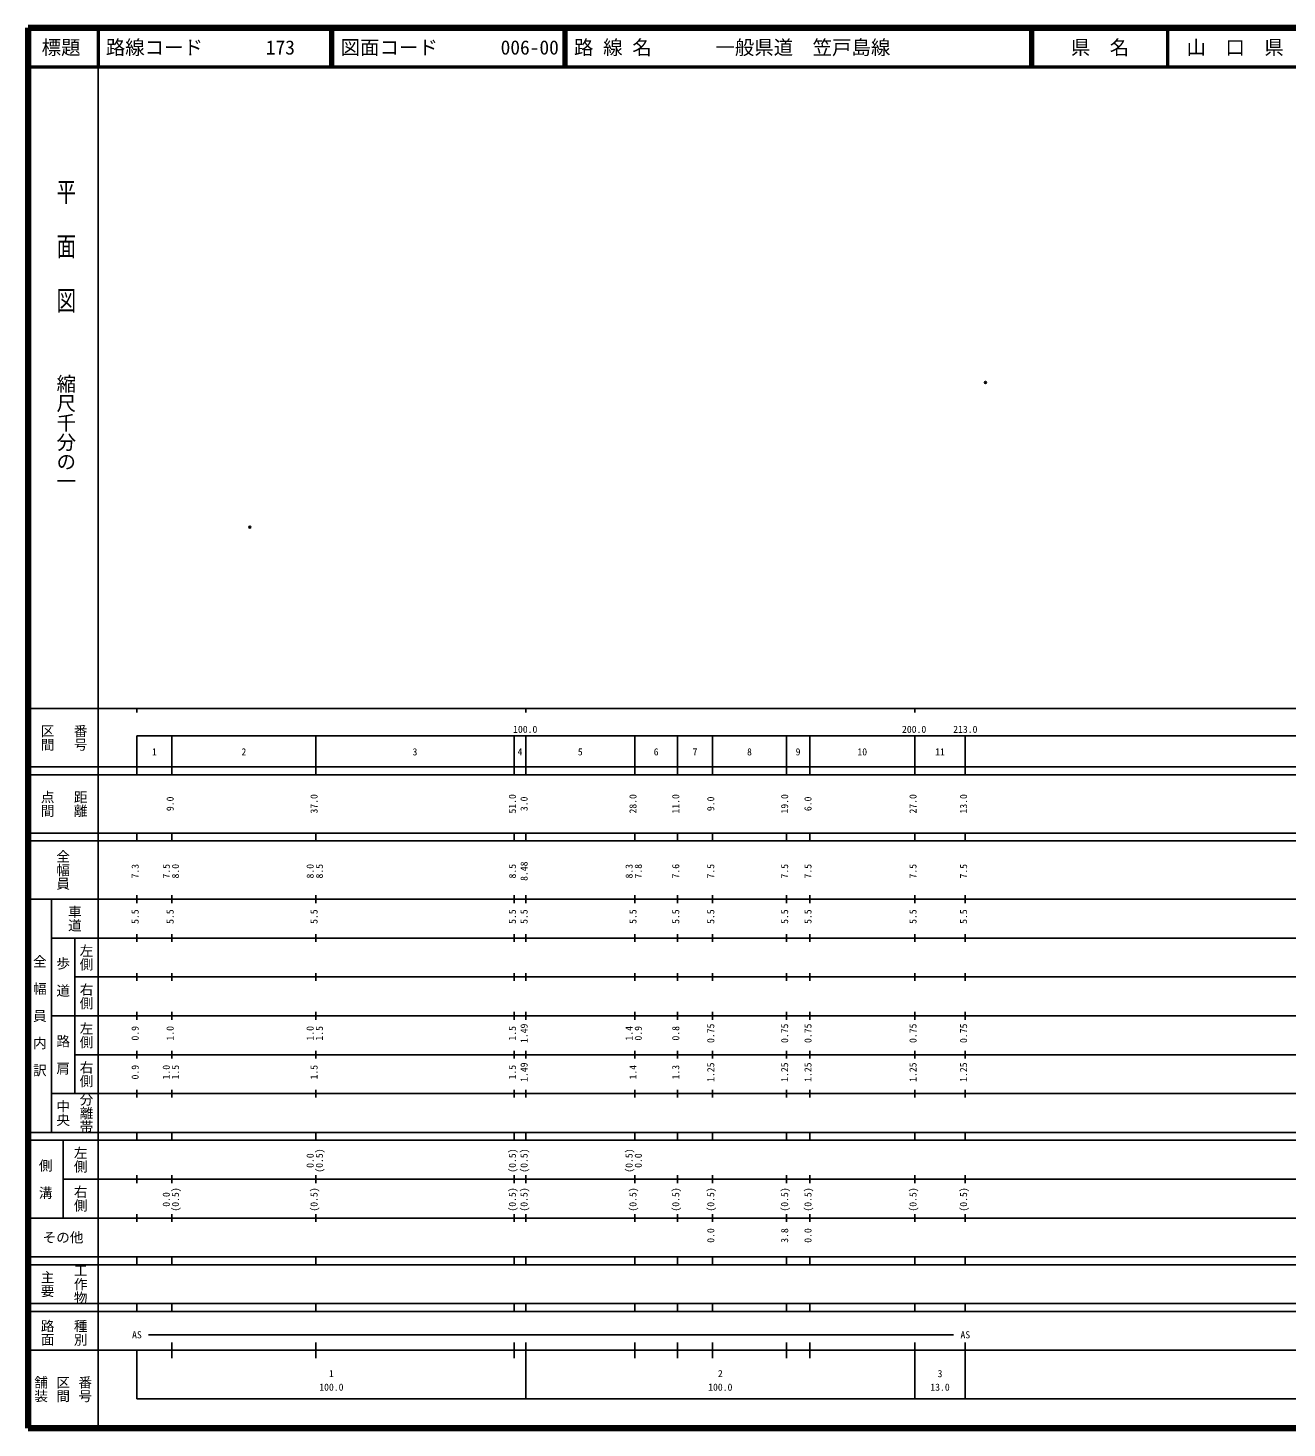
# Model space of a CAD drawing. Units: millimetres on the paper. Extents: x 40 to 680, y 20 to 380.
# Drawn here: x 40 to 363.7, y 20 to 380 of the extents above; entities that cross this region are included whole.
import ezdxf
from ezdxf.enums import TextEntityAlignment as Align

# ---------------------------------------------------------------- set-up
doc = ezdxf.new("R2010")
doc.units = ezdxf.units.MM
doc.header["$PDMODE"] = 32
doc.header["$PDSIZE"] = 0.5
doc.layers.add('M-OTRS', color=6, linetype='Continuous')
doc.layers.add('M-TTL-TXT', color=7, linetype='Continuous')
for name, color, linetype, lineweight in [('M-TTL', 2, 'Continuous', 140), ('M-TTL-BAND', 7, 'Continuous', 25), ('M-TTL-LINE', 7, 'Continuous', 50)]:
    doc.layers.add(name, color=color, linetype=linetype, lineweight=lineweight)
doc.styles.add('@ＭＳ ゴシック', font='')
doc.styles.add('ＭＳ ゴシック', font='')
doc.styles.get('@ＭＳ ゴシック').set_extended_font_data('@MS Gothic')
doc.styles.get('ＭＳ ゴシック').set_extended_font_data('MS Gothic')

msp = doc.modelspace()

# ---------------------------------------------------------------- linework, layer by layer
at = {"layer": 'M-OTRS'}
for p in [(286.168, 288.856), (97.01, 251.67)]:
    msp.add_point(p, dxfattribs=at)
at = {"layer": 'M-TTL'}
for p, q in [((40, 380), (40, 20)), ((680, 380), (40, 380)), ((40, 20), (680, 20))]:
    msp.add_line(p, q, dxfattribs=at)
at = {"layer": 'M-TTL-BAND'}
for p, q in [((58, 370), (58, 20)), ((40, 205), (579, 205)), ((68, 205), (68, 204)), ((168, 205), (168, 204)), ((268, 205), (268, 204)), ((68, 198), (579, 198)), ((68, 198), (68, 188)), ((77, 188), (77, 198)), ((114, 188), (114, 198)), ((165, 188), (165, 198)), ((168, 188), (168, 198)), ((196, 188), (196, 198)), ((207, 188), (207, 198)), ((216, 188), (216, 198)), ((235, 188), (235, 198)), ((241, 188), (241, 198)), ((268, 188), (268, 198)), ((281, 188), (281, 198)), ((40, 190), (579, 190)), ((40, 188), (579, 188)), ((40, 173), (579, 173)), ((68, 171), (68, 173)), ((77, 171), (77, 173)), ((114, 171), (114, 173)), ((165, 171), (165, 173)), ((168, 171), (168, 173)), ((196, 171), (196, 173)), ((207, 171), (207, 173)), ((216, 171), (216, 173)), ((235, 171), (235, 173)), ((241, 171), (241, 173)), ((268, 171), (268, 173)), ((281, 171), (281, 173)), ((40, 171), (579, 171)), ((40, 156), (579, 156)), ((46, 96), (46, 156)), ((68, 155), (68, 157)), ((77, 155), (77, 157)), ((114, 155), (114, 157)), ((165, 155), (165, 157)), ((168, 155), (168, 157)), ((196, 155), (196, 157)), ((207, 155), (207, 157)), ((216, 155), (216, 157)), ((235, 155), (235, 157)), ((241, 155), (241, 157)), ((268, 155), (268, 157)), ((281, 155), (281, 157)), ((46, 146), (579, 146)), ((52, 146), (52, 106)), ((68, 145), (68, 147)), ((77, 145), (77, 147)), ((114, 145), (114, 147)), ((165, 145), (165, 147)), ((168, 145), (168, 147)), ((196, 145), (196, 147)), ((207, 145), (207, 147)), ((216, 145), (216, 147)), ((235, 145), (235, 147)), ((241, 145), (241, 147)), ((268, 145), (268, 147)), ((281, 145), (281, 147)), ((68, 135), (68, 137)), ((77, 135), (77, 137)), ((114, 135), (114, 137)), ((165, 135), (165, 137)), ((168, 135), (168, 137)), ((196, 135), (196, 137)), ((207, 135), (207, 137)), ((216, 135), (216, 137)), ((235, 135), (235, 137)), ((241, 135), (241, 137)), ((268, 135), (268, 137)), ((281, 135), (281, 137)), ((52, 136), (579, 136)), ((46, 126), (579, 126)), ((68, 125), (68, 127)), ((77, 125), (77, 127)), ((114, 125), (114, 127)), ((165, 125), (165, 127)), ((168, 125), (168, 127)), ((196, 125), (196, 127)), ((207, 125), (207, 127)), ((216, 125), (216, 127)), ((235, 125), (235, 127)), ((241, 125), (241, 127)), ((268, 125), (268, 127)), ((281, 125), (281, 127)), ((52, 116), (579, 116)), ((68, 115), (68, 117)), ((77, 115), (77, 117)), ((114, 115), (114, 117)), ((165, 115), (165, 117)), ((168, 115), (168, 117)), ((196, 115), (196, 117)), ((207, 115), (207, 117)), ((216, 115), (216, 117)), ((235, 115), (235, 117)), ((241, 115), (241, 117)), ((268, 115), (268, 117)), ((281, 115), (281, 117)), ((46, 106), (579, 106)), ((68, 105), (68, 107)), ((77, 105), (77, 107)), ((114, 105), (114, 107)), ((165, 105), (165, 107)), ((168, 105), (168, 107)), ((196, 105), (196, 107)), ((207, 105), (207, 107)), ((216, 105), (216, 107)), ((235, 105), (235, 107)), ((241, 105), (241, 107)), ((268, 105), (268, 107)), ((281, 105), (281, 107)), ((40, 96), (579, 96)), ((40, 94), (579, 94)), ((49, 94), (49, 74)), ((68, 94), (68, 96)), ((77, 94), (77, 96)), ((114, 94), (114, 96)), ((165, 94), (165, 96)), ((168, 94), (168, 96)), ((196, 94), (196, 96)), ((207, 94), (207, 96)), ((216, 94), (216, 96)), ((235, 94), (235, 96)), ((241, 94), (241, 96)), ((268, 94), (268, 96)), ((281, 94), (281, 96)), ((49, 84), (579, 84)), ((68, 83), (68, 85)), ((77, 83), (77, 85)), ((114, 83), (114, 85)), ((165, 83), (165, 85)), ((168, 83), (168, 85)), ((196, 83), (196, 85)), ((207, 83), (207, 85)), ((216, 83), (216, 85)), ((235, 83), (235, 85)), ((241, 83), (241, 85)), ((268, 83), (268, 85)), ((281, 83), (281, 85)), ((40, 74), (579, 74)), ((68, 73), (68, 75)), ((77, 73), (77, 75)), ((114, 73), (114, 75)), ((165, 73), (165, 75)), ((168, 73), (168, 75)), ((196, 73), (196, 75)), ((207, 73), (207, 75)), ((216, 73), (216, 75)), ((235, 73), (235, 75)), ((241, 73), (241, 75)), ((268, 73), (268, 75)), ((281, 73), (281, 75)), ((40, 64), (579, 64)), ((40, 62), (579, 62)), ((68, 62), (68, 64)), ((77, 62), (77, 64)), ((114, 62), (114, 64)), ((165, 62), (165, 64)), ((168, 62), (168, 64)), ((196, 62), (196, 64)), ((207, 62), (207, 64)), ((216, 62), (216, 64)), ((235, 62), (235, 64)), ((241, 62), (241, 64)), ((268, 62), (268, 64)), ((281, 62), (281, 64)), ((40, 52), (579, 52)), ((68, 50), (68, 52)), ((77, 50), (77, 52)), ((114, 50), (114, 52)), ((165, 50), (165, 52)), ((168, 50), (168, 52)), ((196, 50), (196, 52)), ((207, 50), (207, 52)), ((216, 50), (216, 52)), ((235, 50), (235, 52)), ((241, 50), (241, 52)), ((268, 50), (268, 52)), ((281, 50), (281, 52)), ((40, 50), (579, 50)), ((71, 44), (278, 44)), ((40, 40), (579, 40)), ((68, 40), (68, 27.5)), ((77, 38), (77, 42)), ((114, 38), (114, 42)), ((165, 38), (165, 42)), ((168, 27.5), (168, 42)), ((196, 38), (196, 42)), ((207, 38), (207, 42)), ((216, 38), (216, 42)), ((235, 38), (235, 42)), ((241, 38), (241, 42)), ((268, 27.5), (268, 42)), ((281, 27.5), (281, 42)), ((68, 27.5), (579, 27.5))]:
    msp.add_line(p, q, dxfattribs=at)
at = {"layer": 'M-TTL-LINE'}
for p, q in [((58, 380), (58, 370)), ((117.75, 380), (117.75, 370)), ((118.25, 380), (118.25, 370)), ((177.75, 380), (177.75, 370)), ((178.25, 380), (178.25, 370)), ((297.75, 380), (297.75, 370)), ((298.25, 380), (298.25, 370)), ((333, 380), (333, 370)), ((40, 370), (680, 370))]:
    msp.add_line(p, q, dxfattribs=at)

# ---------------------------------------------------------------- texts
at = {"layer": 'M-TTL-BAND', "style": '@ＭＳ ゴシック', "width": 1.4}
msp.add_text('平  面  図', height=3.666, rotation=270, dxfattribs=at).set_placement((49.777, 306.475), align=Align.MIDDLE_RIGHT)
at = {"layer": 'M-TTL-BAND', "style": '@ＭＳ ゴシック'}
msp.add_text('縮尺千分の一', height=3.666, rotation=270, dxfattribs=at).set_placement((49.777, 261.03), align=Align.MIDDLE_RIGHT)
for s, p in [('区間', (45, 197.5)), ('番号', (53.5, 197.5)), ('点間', (45, 180.5)), ('距離', (53.5, 180.5)), ('全幅員', (49, 163.5)), ('車道', (52, 151)), ('左側', (55, 141)), ('全\u3000幅\u3000員\u3000内\u3000訳', (43, 126)), ('歩\u3000道', (49, 136)), ('右側', (55, 131)), ('左側', (55, 121)), ('路\u3000肩', (49, 116)), ('右側', (55, 111)), ('分離帯', (55, 101)), ('中央', (49, 101)), ('左側', (53.5, 89)), ('側\u3000溝', (44.5, 84)), ('右側', (53.5, 79)), ('工作物', (53.5, 57)), ('主要', (45, 57)), ('路面', (45, 44.5)), ('種別', (53.5, 44.5)), ('舗装', (43.333, 30)), ('区間', (49, 30)), ('番号', (54.667, 30))]:
    msp.add_text(s, height=2.566, rotation=270, dxfattribs=at).set_placement(p, align=Align.MIDDLE_CENTER)
at = {"layer": 'M-TTL-BAND', "style": 'ＭＳ ゴシック'}
for s, p in [('100.0', (167.844, 198.195)), ('200.0', (267.844, 198.195)), ('213.0', (281, 198.195)), ('1', (72.5, 192.405)), ('2', (95.5, 192.405)), ('3', (139.5, 192.405)), ('4', (166.5, 192.405)), ('5', (182, 192.405)), ('6', (201.5, 192.405)), ('7', (211.5, 192.405)), ('8', (225.5, 192.405)), ('9', (238, 192.405)), ('10', (254.5, 192.405)), ('11', (274.5, 192.405)), ('AS', (68, 42.5)), ('AS', (281, 42.5)), ('1', (118, 32.523)), ('2', (218, 32.523)), ('3', (274.5, 32.523)), ('100.0', (118, 29.033)), ('100.0', (218, 29.033)), ('13.0', (274.5, 29.033))]:
    msp.add_text(s, height=1.833, dxfattribs=at).set_placement(p, align=Align.BOTTOM_CENTER)
for s, p in [('9.0', (78, 180.5)), ('37.0', (115, 180.5)), ('51.0', (166, 180.5)), ('3.0', (169, 180.5)), ('28.0', (197, 180.5)), ('11.0', (208, 180.5)), ('9.0', (217, 180.5)), ('19.0', (236, 180.5)), ('6.0', (242, 180.5)), ('27.0', (269, 180.5)), ('13.0', (282, 180.5)), ('7.3', (69, 163.174)), ('7.5', (77, 163.174)), ('8.0', (79.37, 163.174)), ('8.0', (114, 163.174)), ('8.5', (116.37, 163.174)), ('8.5', (166, 163.174)), ('8.48', (169, 163.174)), ('8.3', (196, 163.174)), ('7.8', (198.37, 163.174)), ('7.6', (208, 163.174)), ('7.5', (217, 163.174)), ('7.5', (236, 163.174)), ('7.5', (242, 163.174)), ('7.5', (269, 163.174)), ('7.5', (282, 163.174)), ('5.5', (69, 151.5)), ('5.5', (78, 151.5)), ('5.5', (115, 151.5)), ('5.5', (166, 151.5)), ('5.5', (169, 151.5)), ('5.5', (197, 151.5)), ('5.5', (208, 151.5)), ('5.5', (217, 151.5)), ('5.5', (236, 151.5)), ('5.5', (242, 151.5)), ('5.5', (269, 151.5)), ('5.5', (282, 151.5)), ('0.9', (69, 121.5)), ('1.0', (78, 121.5)), ('1.0', (114, 121.5)), ('1.5', (116.37, 121.5)), ('1.5', (166, 121.5)), ('1.49', (169, 121.5)), ('1.4', (196, 121.5)), ('0.9', (198.37, 121.5)), ('0.8', (208, 121.5)), ('0.75', (217, 121.5)), ('0.75', (236, 121.5)), ('0.75', (242, 121.5)), ('0.75', (269, 121.5)), ('0.75', (282, 121.5)), ('0.9', (69, 111.5)), ('1.0', (77, 111.5)), ('1.5', (79.37, 111.5)), ('1.5', (115, 111.5)), ('1.5', (166, 111.5)), ('1.49', (169, 111.5)), ('1.4', (197, 111.5)), ('1.3', (208, 111.5)), ('1.25', (217, 111.5)), ('1.25', (236, 111.5)), ('1.25', (242, 111.5)), ('1.25', (269, 111.5)), ('1.25', (282, 111.5)), ('0.0', (114, 88.764)), ('(0.5)', (116.37, 88.764)), ('(0.5)', (166, 88.764)), ('(0.5)', (169, 88.764)), ('(0.5)', (196, 88.764)), ('0.0', (198.37, 88.764)), ('0.0', (77, 78.764)), ('(0.5)', (79.37, 78.764)), ('(0.5)', (115, 78.764)), ('(0.5)', (166, 78.764)), ('(0.5)', (169, 78.764)), ('(0.5)', (197, 78.764)), ('(0.5)', (208, 78.764)), ('(0.5)', (217, 78.764)), ('(0.5)', (236, 78.764)), ('(0.5)', (242, 78.764)), ('(0.5)', (269, 78.764)), ('(0.5)', (282, 78.764)), ('0.0', (217, 69.5)), ('3.8', (236, 69.5)), ('0.0', (242, 69.5))]:
    msp.add_text(s, height=1.833, rotation=90, dxfattribs=at).set_placement(p, align=Align.BOTTOM_CENTER)
msp.add_text('その他', height=2.566, dxfattribs=at).set_placement((49, 69), align=Align.MIDDLE_CENTER)
at = {"layer": 'M-TTL-TXT', "style": 'ＭＳ ゴシック'}
for s, p in [('標題', (48.5, 375)), ('県\u3000名', (315.625, 375)), ('山\u3000口\u3000県', (350.375, 375))]:
    msp.add_text(s, height=3.666, dxfattribs=at).set_placement(p, align=Align.MIDDLE_CENTER)
for s, p in [('路線コード', (60, 375)), ('173', (101.142, 375)), ('図面コード', (120.38, 375)), ('006-00', (161.521, 375)), ('路 線 名', (180.38, 375)), ('一般県道\u3000笠戸島線', (216.734, 375))]:
    msp.add_text(s, height=3.666, dxfattribs=at).set_placement(p, align=Align.MIDDLE_LEFT)

doc.saveas('drawing.dxf')
